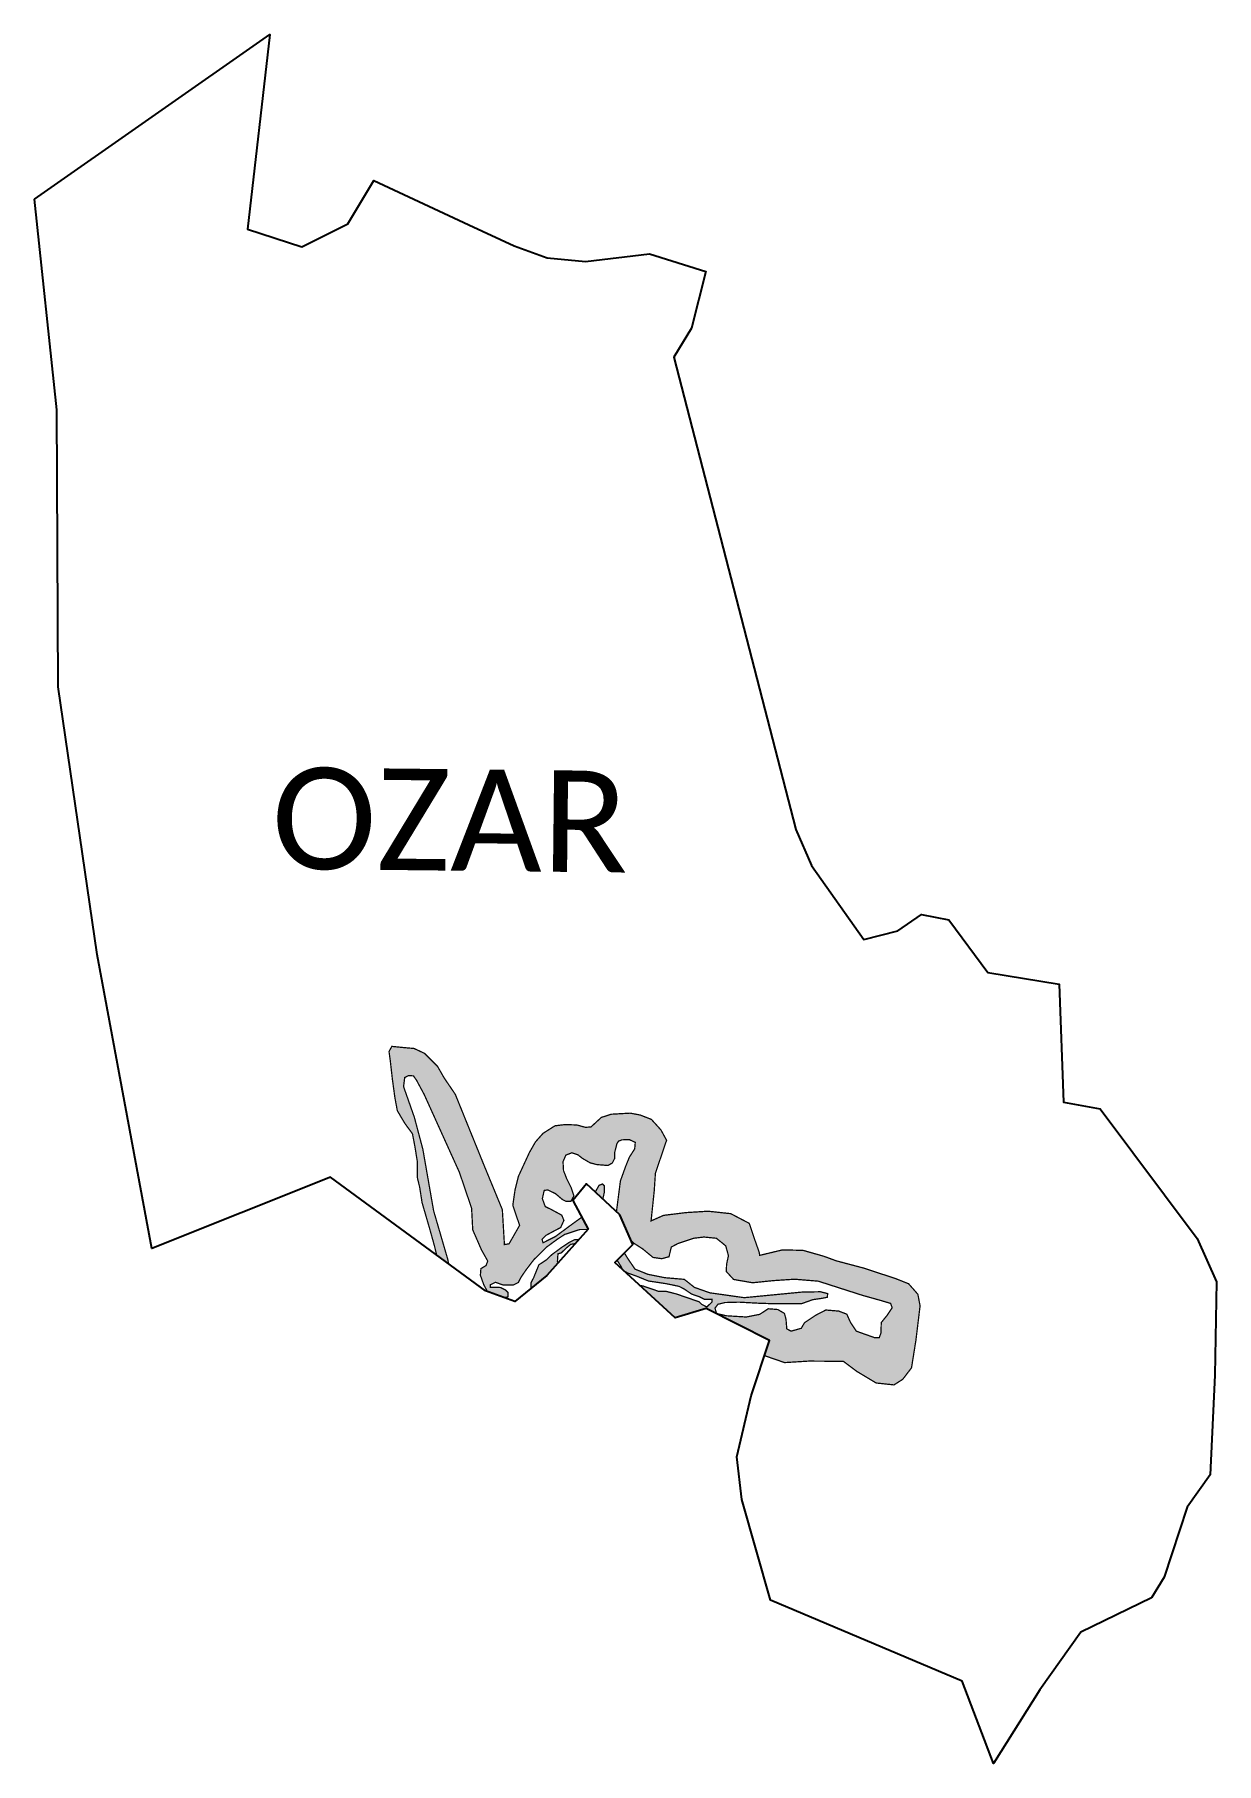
# Model space of a CAD drawing. Header units: metres. Extents: x 335522 to 337398, y 1779555 to 1782300.
import ezdxf

# ---------------------------------------------------------------- set-up
doc = ezdxf.new("R2010")
doc.units = ezdxf.units.M
doc.layers.add('MANGROOVES BUFFER ZONE', color=120, linetype='Continuous')
doc.layers.add('VILLAGE NAME', color=250, linetype='Continuous')

msp = doc.modelspace()

# ---------------------------------------------------------------- hatches: boundary and pattern name
at = {"layer": 'MANGROOVES BUFFER ZONE'}
h = msp.add_hatch(dxfattribs=at)
h.set_pattern_fill('GRASS', color=256, scale=10)
h.set_pattern_definition([(90, (0, 0), (-7.07106781, 7.07106781), [1.875, -12.26713563]), (45, (0, 0), (-7.07106781, 7.07106781), [1.875, -8.125]), (135, (0, 0), (-7.07106781, -7.07106781), [1.875, -8.125])])
h.paths.add_polyline_path([(336362.7, 1780305.2), (336335.8, 1780281.1), (336318.8, 1780264.2), (336307.4, 1780253.3), (336297.6, 1780241.5), (336289.3, 1780227.8), (336282.4, 1780210.2), (336280.4, 1780200.2), (336281.8, 1780190.1), (336287.3, 1780182.1), (336289.6, 1780177), (336289.9, 1780170.7), (336288.4, 1780166.1), (336286, 1780165.1), (336277.3, 1780172.4), (336270.4, 1780186.6), (336272.2, 1780207.2), (336278.7, 1780228.8), (336287.8, 1780246.6), (336297.4, 1780262.2), (336316.2, 1780274.1), (336352, 1780301.1), (336364.4, 1780320.7), (336364.4, 1780332.8), (336357, 1780342.5), (336351.5, 1780352.2), (336352.4, 1780364.3), (336357.6, 1780365.7), (336365.6, 1780373.4), (336372.5, 1780379.2), (336380.5, 1780380.6), (336385.7, 1780375.5), (336385.4, 1780334.4), (336378.5, 1780322.1)], flags=16)
h.paths.add_polyline_path([(336242.7, 1780300.2), (336237.3, 1780289.4), (336227.4, 1780289.4), (336206.3, 1780298.9), (336184.7, 1780318.7), (336177.5, 1780355.3), (336155, 1780432.6), (336137.9, 1780530.3), (336124.4, 1780581.1), (336107.3, 1780629.7), (336109.1, 1780644.1), (336114.9, 1780647.2), (336123, 1780646.8), (336128, 1780639.6), (336140.1, 1780617.1), (336195.9, 1780493.7), (336215.3, 1780436.6), (336217.1, 1780402.3), (336231, 1780370.4), (336240.9, 1780352.8), (336238.2, 1780345.6), (336230.1, 1780340.7), (336229.2, 1780330.3), (336234.6, 1780315.1)], flags=16)
h.paths.add_polyline_path([(336379.8, 1780380.5), (336385.4, 1780386.7), (336379.1, 1780386.8), (336371, 1780382.8), (336358.8, 1780374.8), (336342.5, 1780362.8), (336334.3, 1780354.8), (336322.1, 1780346.8), (336313.9, 1780326.6), (336309.7, 1780318.5), (336309.7, 1780310.4), (336310.2, 1780310.1), (336334.5, 1780329.9), (336352.7, 1780350.2), (336357, 1780342.5), (336364.4, 1780332.8), (336364.4, 1780320.7), (336352, 1780301.1), (336316.2, 1780274.1), (336297.4, 1780262.2), (336287.8, 1780246.6), (336278.7, 1780228.8), (336272.2, 1780207.2), (336270.4, 1780186.6), (336277.3, 1780172.4), (336286, 1780165.1), (336288.4, 1780166.1), (336289.9, 1780170.7), (336289.6, 1780177), (336287.3, 1780182.1), (336281.8, 1780190.1), (336280.4, 1780200.2), (336282.4, 1780210.2), (336289.3, 1780227.8), (336297.6, 1780241.5), (336307.4, 1780253.3), (336318.8, 1780264.2), (336335.8, 1780281.1), (336362.7, 1780305.2), (336378.5, 1780322.1), (336385.4, 1780334.4), (336385.7, 1780375.5), (336380.5, 1780380.6)])
h.paths.add_polyline_path([(336471.3, 1780379.1), (336446.2, 1780354.1), (336451.6, 1780345.7), (336455.6, 1780337.6), (336463.7, 1780333.5), (336475.8, 1780329.3), (336496, 1780321.1), (336524.3, 1780316.8), (336544.5, 1780312.6), (336552.5, 1780308.5), (336564.6, 1780300.3), (336576.7, 1780296.1), (336584.8, 1780292), (336596.9, 1780291.9), (336596.9, 1780287.8), (336588.7, 1780279.8), (336580.7, 1780283.9), (336576.6, 1780288), (336564.5, 1780292.2), (336540.3, 1780300.5), (336524.2, 1780304.6), (336512, 1780304.7), (336487.8, 1780313), (336482.3, 1780314.2), (336538.6, 1780262.6), (336587.8, 1780277.4), (336688.4, 1780226.5), (336680.3, 1780202.5), (336712.2, 1780191.5), (336750.6, 1780193.9), (336805.4, 1780193.5), (336827.1, 1780177.3), (336857.6, 1780159.1), (336885.8, 1780156.1), (336899.7, 1780165), (336913.6, 1780183.2), (336920.6, 1780227.1), (336927.2, 1780281.6), (336923.7, 1780300), (336909, 1780316.7), (336887.8, 1780325.1), (336837.2, 1780341.7), (336794.2, 1780353.1), (336774.3, 1780360.4), (336741.5, 1780369.7), (336708.9, 1780370.5), (336672.6, 1780361.8), (336671.8, 1780366.7), (336665.1, 1780385.7), (336656, 1780412.6), (336626.7, 1780428), (336590.7, 1780431.9), (336555.6, 1780429.7), (336520, 1780425.3), (336500.2, 1780416.5), (336505.2, 1780464.2), (336507.1, 1780492.4), (336524.8, 1780544.5), (336515.9, 1780560.9), (336500.7, 1780577.7), (336482.7, 1780584.7), (336467.1, 1780587.6), (336437, 1780585.9), (336421.2, 1780580.8), (336404.8, 1780565.7), (336396, 1780565.1), (336382.3, 1780568.8), (336364, 1780569.5), (336347.6, 1780567.5), (336328.8, 1780555.6), (336316.7, 1780542), (336307.2, 1780525.4), (336289.6, 1780487.3), (336284.3, 1780466.1), (336280.7, 1780441.2), (336291.5, 1780409.4), (336274.8, 1780380.2), (336267.4, 1780378.9), (336264.1, 1780434.3), (336235, 1780504.9), (336189.4, 1780617.5), (336171.8, 1780643.4), (336161.3, 1780661.8), (336140.6, 1780682.5), (336124, 1780690.3), (336106.8, 1780691.8), (336088.7, 1780693.6), (336084.2, 1780685.4), (336086, 1780672.6), (336089.7, 1780640.2), (336093.6, 1780611.8), (336097.4, 1780591.5), (336109.4, 1780571.2), (336121.4, 1780554.9), (336125.3, 1780534.6), (336129.2, 1780510.3), (336129, 1780486), (336132.9, 1780469.8), (336136.7, 1780445.4), (336148.5, 1780404.9), (336156.4, 1780376.5), (336159.8, 1780362.3), (336178.8, 1780348.4), (336184.7, 1780318.7), (336206.3, 1780298.9), (336227.4, 1780289.4), (336237.3, 1780289.4), (336242.7, 1780300.2), (336240.6, 1780304.1), (336267.9, 1780294.3), (336268.3, 1780294.7), (336273.1, 1780296.1), (336273.2, 1780302.6), (336269.2, 1780306.7), (336261.1, 1780310.8), (336244.9, 1780311), (336244.9, 1780315), (336253.1, 1780319), (336265.2, 1780314.8), (336281.4, 1780314.7), (336289.5, 1780318.7), (336293.6, 1780326.8), (336301.8, 1780338.8), (336314.1, 1780354.9), (336326.3, 1780367), (336334.5, 1780375), (336350.8, 1780387), (336363, 1780395), (336375.2, 1780399), (336387.3, 1780402.9), (336399.5, 1780402.8), (336399.7, 1780402.8), (336400.1, 1780403.2), (336390.1, 1780422.3), (336393.5, 1780424.8), (336405.1, 1780435), (336412.5, 1780451.8), (336412.5, 1780461.7), (336450.4, 1780426.1)])
h.paths.add_polyline_path([(336468.9, 1780384.6), (336471.3, 1780379.1), (336457.8, 1780365.7), (336462.7, 1780357.5), (336474.7, 1780339.9), (336495.1, 1780331.7), (336522.2, 1780326.3), (336552.9, 1780323.7), (336569.1, 1780310.9), (336593.5, 1780302.3), (336648.1, 1780294.6), (336738.9, 1780303.4), (336768.8, 1780304), (336780.5, 1780301.1), (336779.9, 1780295.2), (336771.1, 1780293.5), (336757.1, 1780291.5), (336739.5, 1780285.2), (336720.7, 1780284.9), (336697.6, 1780284.9), (336670.6, 1780285.8), (336639.6, 1780287.5), (336617.7, 1780286.9), (336606.3, 1780284.1), (336601.7, 1780278.1), (336604, 1780269.6), (336619.1, 1780265.9), (336651.2, 1780263.9), (336672.6, 1780268.1), (336686.2, 1780277), (336701.3, 1780275.8), (336711.9, 1780269.6), (336714.4, 1780260.2), (336715.6, 1780245.1), (336722.4, 1780241.4), (336738.6, 1780246), (336743.7, 1780254.8), (336762, 1780267), (336777.6, 1780275), (336798.1, 1780273.3), (336810.9, 1780268.4), (336816.6, 1780255.6), (336826, 1780241.4), (336855.6, 1780230.9), (336862.4, 1780231.2), (336865, 1780238.3), (336865.6, 1780255.1), (336875, 1780266.7), (336882.9, 1780278.7), (336880.4, 1780285.5), (336865.3, 1780290), (336835.7, 1780298.3), (336765.6, 1780320.8), (336728, 1780323.9), (336694.4, 1780321.7), (336661.4, 1780318.3), (336631.2, 1780323.5), (336619.5, 1780336.3), (336620.1, 1780347.9), (336623, 1780361.3), (336618.7, 1780376.9), (336603.9, 1780388.9), (336584.2, 1780390.9), (336567.5, 1780388.9), (336543.1, 1780380.7), (336532.3, 1780375), (336528.6, 1780359.6), (336517.2, 1780356.5), (336503.3, 1780358.5), (336486.8, 1780372.1), (336473.1, 1780380.9)])
h.paths.add_polyline_path([(336423.6, 1780451.3), (336445.7, 1780430.6), (336445.5, 1780433.3), (336451.5, 1780480), (336460, 1780503.6), (336465.7, 1780517.6), (336474.2, 1780530.9), (336475.1, 1780541.2), (336465.4, 1780545.7), (336454, 1780545.2), (336448.6, 1780543.2), (336446.1, 1780539.5), (336442.4, 1780525.2), (336442.6, 1780516.1), (336438.7, 1780508.5), (336431.8, 1780504.5), (336414.2, 1780505.9), (336403.4, 1780508.7), (336391.1, 1780515.9), (336384.3, 1780521.3), (336374.6, 1780524.7), (336364.9, 1780521), (336360.4, 1780510.5), (336361.2, 1780496.4), (336366.4, 1780483.1), (336373.2, 1780469.7), (336377.7, 1780456.3), (336372.9, 1780447.5), (336365.2, 1780447.5), (336359.5, 1780450.4), (336348.4, 1780459.8), (336336.2, 1780465.7), (336330.5, 1780464.9), (336327.6, 1780451.8), (336332.2, 1780439.3), (336341.6, 1780434.7), (336358.4, 1780425.6), (336361.8, 1780417.4), (336356.7, 1780406), (336344.2, 1780399.4), (336333.3, 1780393.5), (336327.1, 1780387.2), (336328.8, 1780381.8), (336348.5, 1780391.8), (336372.7, 1780409.7), (336393.5, 1780424.8), (336405.1, 1780435), (336412.5, 1780451.8), (336412.5, 1780464), (336417.7, 1780473.1), (336423.1, 1780475.1), (336426.2, 1780472), (336425.9, 1780461.5)])

# ---------------------------------------------------------------- linework, layer by layer
at = {"color": 3}
msp.add_lwpolyline([(335521.6, 1782039.1), (335894.9, 1782300.3), (335859.8, 1781991.4), (335945.8, 1781963.3), (336018.8, 1782000), (336059.9, 1782068.8), (336210.7, 1781998.4), (336282.7, 1781964.9), (336335.5, 1781945.6), (336396.1, 1781939.9), (336497.9, 1781952.1), (336587.3, 1781924.3), (336564.5, 1781834.1), (336536.1, 1781788), (336730.1, 1781038.2), (336754.7, 1780980.6), (336837.7, 1780863.5), (336892.1, 1780877.3), (336929.6, 1780903.3), (336972.8, 1780894.4), (337034.7, 1780810.8), (337147.9, 1780792.3), (337155, 1780605.3), (337213, 1780594.7), (337367, 1780388.8), (337397.6, 1780319.7), (337395.1, 1780171.3), (337387.5, 1780013.2), (337351, 1779962.1), (337314.8, 1779850.7), (337294.8, 1779818.1), (337182.4, 1779763.4), (337117.4, 1779671.8), (337044, 1779555), (336994.1, 1779685.4), (336689.8, 1779814.1), (336644.4, 1779974), (336636.5, 1780042), (336658.9, 1780138.9), (336688.4, 1780226.5), (336587.8, 1780277.4), (336538.6, 1780262.6), (336442.6, 1780350.6), (336471.3, 1780379.1), (336450.4, 1780426.1), (336397.9, 1780475.5), (336376.1, 1780448.9), (336400.1, 1780403.2), (336334.5, 1780329.9), (336283.8, 1780288.7), (336237.6, 1780305.2), (335991.2, 1780486.2), (335707.5, 1780372.9), (335620.8, 1780839.3), (335559, 1781264.8), (335557, 1781704.4), (335521.6, 1782039.1)], dxfattribs=at)
at = {"layer": 'MANGROOVES BUFFER ZONE', "const_width": 2}
for points in [[(336680.3, 1780202.5), (336712.2, 1780191.5), (336750.6, 1780193.9), (336805.4, 1780193.5), (336827.1, 1780177.3), (336857.6, 1780159.1), (336885.8, 1780156.1), (336899.7, 1780165), (336913.6, 1780183.2), (336920.6, 1780227.1), (336927.2, 1780281.6), (336923.7, 1780300), (336909, 1780316.7), (336887.8, 1780325.1), (336837.2, 1780341.7), (336794.2, 1780353.1), (336774.3, 1780360.4), (336741.5, 1780369.7), (336708.9, 1780370.5), (336672.6, 1780361.8), (336671.8, 1780366.7), (336665.1, 1780385.7), (336656, 1780412.6), (336626.7, 1780428), (336590.7, 1780431.9), (336555.6, 1780429.7), (336520, 1780425.3), (336500.2, 1780416.5), (336505.2, 1780464.2), (336507.1, 1780492.4), (336524.8, 1780544.5), (336515.9, 1780560.9), (336500.7, 1780577.7), (336482.7, 1780584.7), (336467.1, 1780587.6), (336437, 1780585.9), (336421.2, 1780580.8), (336404.8, 1780565.7), (336396, 1780565.1), (336382.3, 1780568.8), (336364, 1780569.5), (336347.6, 1780567.5), (336328.8, 1780555.6), (336316.7, 1780542), (336307.2, 1780525.4), (336289.6, 1780487.3), (336284.3, 1780466.1), (336280.7, 1780441.2), (336291.5, 1780409.4), (336274.8, 1780380.2), (336267.4, 1780378.9), (336264.1, 1780434.3), (336235, 1780504.9), (336189.4, 1780617.5), (336171.8, 1780643.4), (336161.3, 1780661.8), (336140.6, 1780682.5), (336124, 1780690.3), (336106.8, 1780691.8), (336088.7, 1780693.6), (336084.2, 1780685.4), (336086, 1780672.6), (336089.7, 1780640.2), (336093.6, 1780611.8), (336097.4, 1780591.5), (336109.4, 1780571.2), (336121.4, 1780554.9), (336125.3, 1780534.6), (336129.2, 1780510.3), (336129, 1780486), (336132.9, 1780469.8), (336136.7, 1780445.4), (336148.5, 1780404.9), (336156.4, 1780376.5), (336160.3, 1780360.2)], [(336178.8, 1780348.4), (336177.5, 1780355.3), (336155, 1780432.6), (336137.9, 1780530.3), (336124.4, 1780581.1), (336107.3, 1780629.7), (336109.1, 1780644.1), (336114.9, 1780647.2), (336123, 1780646.8), (336128, 1780639.6), (336140.1, 1780617.1), (336195.9, 1780493.7), (336215.3, 1780436.6), (336217.1, 1780402.3), (336231, 1780370.4), (336240.9, 1780352.8), (336238.2, 1780345.6), (336230.1, 1780340.7), (336229.2, 1780330.3), (336234.6, 1780315.1), (336240.6, 1780304.1)], [(336390.1, 1780422.3), (336372.7, 1780409.7), (336348.5, 1780391.8), (336328.8, 1780381.8), (336327.1, 1780387.2), (336333.3, 1780393.5), (336344.2, 1780399.4), (336356.7, 1780406), (336361.8, 1780417.4), (336358.4, 1780425.6), (336341.6, 1780434.7), (336332.2, 1780439.3), (336327.6, 1780451.8), (336330.5, 1780464.9), (336336.2, 1780465.7), (336348.4, 1780459.8), (336359.5, 1780450.4), (336365.2, 1780447.5), (336372.9, 1780447.5), (336377.7, 1780456.3), (336373.2, 1780469.7), (336366.4, 1780483.1), (336361.2, 1780496.4), (336360.4, 1780510.5), (336364.9, 1780521), (336374.6, 1780524.7), (336384.3, 1780521.3), (336391.1, 1780515.9), (336403.4, 1780508.7), (336414.2, 1780505.9), (336431.8, 1780504.5), (336438.7, 1780508.5), (336442.6, 1780516.1), (336442.4, 1780525.2), (336446.1, 1780539.5), (336448.6, 1780543.2), (336454, 1780545.2), (336465.4, 1780545.7), (336475.1, 1780541.2), (336474.2, 1780530.9), (336465.7, 1780517.6), (336460, 1780503.6), (336451.5, 1780480), (336445.5, 1780433.3), (336445.7, 1780430.6)], [(336423.6, 1780451.3), (336425.9, 1780461.5), (336426.2, 1780472), (336423.1, 1780475.1), (336417.7, 1780473.1), (336412.5, 1780464), (336412.5, 1780461.7)], [(336267.9, 1780294.3), (336268.3, 1780294.7), (336273.1, 1780296.1), (336273.2, 1780302.6), (336269.2, 1780306.7), (336261.1, 1780310.8), (336244.9, 1780311), (336244.9, 1780315), (336253.1, 1780319), (336265.2, 1780314.8), (336281.4, 1780314.7), (336289.5, 1780318.7), (336293.6, 1780326.8), (336301.8, 1780338.8), (336314.1, 1780354.9), (336326.3, 1780367), (336334.5, 1780375), (336350.8, 1780387), (336363, 1780395), (336375.2, 1780399), (336387.3, 1780402.9), (336399.5, 1780402.8), (336399.7, 1780402.8)], [(336468.9, 1780384.6), (336473.1, 1780380.9), (336486.8, 1780372.1), (336503.3, 1780358.5), (336517.2, 1780356.5), (336528.6, 1780359.6), (336532.3, 1780375), (336543.1, 1780380.7), (336567.5, 1780388.9), (336584.2, 1780390.9), (336603.9, 1780388.9), (336618.7, 1780376.9), (336623, 1780361.3), (336620.1, 1780347.9), (336619.5, 1780336.3), (336631.2, 1780323.5), (336661.4, 1780318.3), (336694.4, 1780321.7), (336728, 1780323.9), (336765.6, 1780320.8), (336835.7, 1780298.3), (336865.3, 1780290), (336880.4, 1780285.5), (336882.9, 1780278.7), (336875, 1780266.7), (336865.6, 1780255.1), (336865, 1780238.3), (336862.4, 1780231.2), (336855.6, 1780230.9), (336826, 1780241.4), (336816.6, 1780255.6), (336810.9, 1780268.4), (336798.1, 1780273.3), (336777.6, 1780275), (336762, 1780267), (336743.7, 1780254.8), (336738.6, 1780246), (336722.4, 1780241.4), (336715.6, 1780245.1), (336714.4, 1780260.2), (336711.9, 1780269.6), (336701.3, 1780275.8), (336686.2, 1780277), (336672.6, 1780268.1), (336651.2, 1780263.9), (336619.1, 1780265.9), (336604, 1780269.6), (336601.7, 1780278.1), (336606.3, 1780284.1), (336617.7, 1780286.9), (336639.6, 1780287.5), (336670.6, 1780285.8), (336697.6, 1780284.9), (336720.7, 1780284.9), (336739.5, 1780285.2), (336757.1, 1780291.5), (336771.1, 1780293.5), (336779.9, 1780295.2), (336780.5, 1780301.1), (336768.8, 1780304), (336738.9, 1780303.4), (336648.1, 1780294.6), (336593.5, 1780302.3), (336569.1, 1780310.9), (336552.9, 1780323.7), (336522.2, 1780326.3), (336495.1, 1780331.7), (336474.7, 1780339.9), (336462.7, 1780357.5), (336457.8, 1780365.7)], [(336385.4, 1780386.7), (336379.1, 1780386.8), (336371, 1780382.8), (336358.8, 1780374.8), (336342.5, 1780362.8), (336334.3, 1780354.8), (336322.1, 1780346.8), (336313.9, 1780326.6), (336309.7, 1780318.5), (336309.7, 1780310.4), (336310.2, 1780310.1)], [(336352.7, 1780350.2), (336351.5, 1780352.2), (336352.4, 1780364.3), (336357.6, 1780365.7), (336365.6, 1780373.4), (336372.5, 1780379.2), (336380.5, 1780380.6)], [(336446.2, 1780354.1), (336451.6, 1780345.7), (336454.7, 1780339.5)], [(336458.2, 1780336.3), (336463.7, 1780333.5), (336475.8, 1780329.3), (336496, 1780321.1), (336524.3, 1780316.8), (336544.5, 1780312.6), (336552.5, 1780308.5), (336564.6, 1780300.3), (336576.7, 1780296.1), (336584.8, 1780292), (336596.9, 1780291.9), (336596.9, 1780287.8), (336588.7, 1780279.8), (336580.7, 1780283.9), (336576.6, 1780288), (336564.5, 1780292.2), (336540.3, 1780300.5), (336524.2, 1780304.6), (336512, 1780304.7), (336487.8, 1780313), (336482.3, 1780314.2)]]:
    msp.add_lwpolyline(points, dxfattribs=at)

# ---------------------------------------------------------------- texts
at = {"layer": 'VILLAGE NAME', "insert": (335899.1, 1781136.9), "char_height": 161.109, "attachment_point": 1, "rotation": 359.3742}
msp.add_mtext_dynamic_manual_height_columns('{\\fCalibri|b0|i0|c0|p34;OZAR}', width=1589.786, gutter_width=805.5, heights=[0], dxfattribs=at)

doc.saveas('drawing.dxf')
